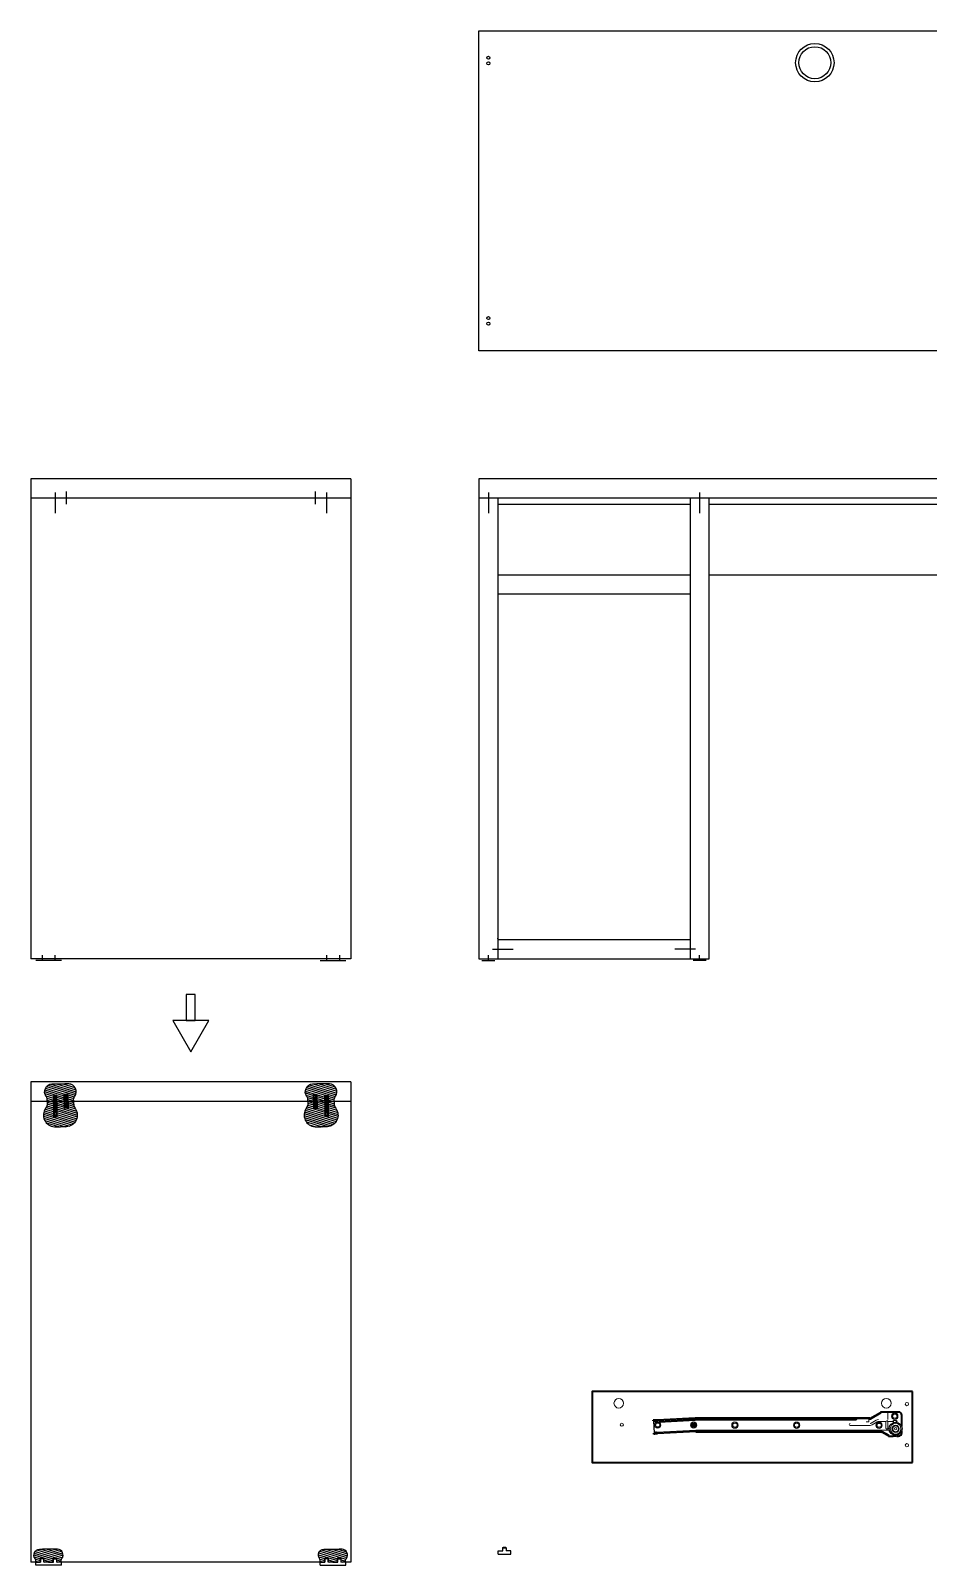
# Model space of a CAD drawing. Header units: centimetres. Extents: x 1543 to 3673, y 1148 to 2594.
# Drawn here: x 2081.6 to 2221.8, y 1370.7 to 1610.5 of the extents above; entities that cross this region are included whole.
import ezdxf

# ---------------------------------------------------------------- set-up
doc = ezdxf.new("R2010")
doc.units = ezdxf.units.CM
doc.linetypes.add('PDF_IMPORT', pattern=[1, 0.8, -0.2])
doc.layers.get('0').update_dxf_attribs({"color": 147})
doc.layers.add('connessioni', color=40, linetype='Continuous')
doc.layers.add('ferramenta', color=250, linetype='Continuous')

# ---------------------------------------------------------------- blocks, each defined once
blk = doc.blocks.new('scrivania vite 3')
at = {"layer": 'ferramenta'}
for p, q in [((-0.12, 1.52), (-0.12, 1.6)), ((-0.12, 1.6), (0.12, 1.6)), ((-0.12, 1.52), (0.12, 1.52)), ((-0.11, 0.45), (-0.11, 1.31)), ((-0.11, 1.31), (0.11, 1.31)), ((-0.11, 1.28), (-0.01, 1.28)), ((-0.09, 1.28), (-0.09, 0.45)), ((-0.07, 1.31), (-0.07, 1.52)), ((-0.01, 1.28), (-0.01, 0.45)), ((0.01, 1.28), (0.11, 1.28)), ((0.01, 1.28), (0.01, 0.45)), ((0.07, 1.31), (0.07, 1.52)), ((0.09, 1.28), (0.09, 0.45)), ((0.11, 0.45), (0.11, 1.31)), ((0.12, 1.52), (0.12, 1.6)), ((-0.11, 0.42), (-0.11, 0.45)), ((-0.11, 0.45), (0.11, 0.45)), ((-0.11, 0.42), (0.11, 0.42)), ((-0.1, 0.35), (-0.07, 0.37)), ((-0.1, 0.35), (-0.06, 0.34)), ((-0.1, 0.28), (-0.07, 0.3)), ((-0.1, 0.28), (-0.06, 0.28)), ((-0.1, 0.22), (-0.07, 0.24)), ((-0.1, 0.22), (-0.06, 0.22)), ((-0.1, 0.16), (-0.07, 0.18)), ((-0.1, 0.16), (-0.06, 0.16)), ((-0.1, 0.11), (-0.07, 0.13)), ((-0.1, 0.11), (-0.06, 0.1)), ((-0.1, 0.06), (-0.07, 0.07)), ((-0.1, 0.06), (-0.06, 0.05)), ((-0.07, 0.36), (-0.07, 0.42)), ((0.06, 0.39), (-0.07, 0.37)), ((-0.07, 0.3), (-0.07, 0.34)), ((0.06, 0.33), (-0.07, 0.3)), ((-0.07, 0.24), (-0.07, 0.28)), ((0.06, 0.26), (-0.07, 0.24)), ((-0.07, 0.18), (-0.07, 0.22)), ((0.06, 0.21), (-0.07, 0.18)), ((-0.07, 0.12), (-0.07, 0.16)), ((0.06, 0.15), (-0.07, 0.13)), ((-0.07, 0.07), (-0.07, 0.11)), ((0.06, 0.1), (-0.07, 0.07)), ((-0.07, 0.05), (-0.07, 0.02)), ((-0.07, 0.02), (0.07, 0.02)), ((0.06, 0.36), (-0.06, 0.34)), ((0.06, 0.3), (-0.06, 0.28)), ((0.06, 0.24), (-0.06, 0.22)), ((0.06, 0.18), (-0.06, 0.16)), ((0.06, 0.12), (-0.06, 0.1)), ((0.06, 0.07), (-0.06, 0.05)), ((0.1, 0.38), (0.06, 0.39)), ((0.1, 0.38), (0.06, 0.36)), ((0.1, 0.32), (0.06, 0.33)), ((0.1, 0.32), (0.06, 0.3)), ((0.1, 0.26), (0.06, 0.24)), ((0.1, 0.26), (0.06, 0.26)), ((0.1, 0.2), (0.06, 0.21)), ((0.1, 0.2), (0.06, 0.18)), ((0.1, 0.14), (0.06, 0.15)), ((0.1, 0.14), (0.06, 0.12)), ((0.1, 0.09), (0.06, 0.1)), ((0.1, 0.09), (0.06, 0.07)), ((0.07, 0.39), (0.07, 0.42)), ((0.07, 0.32), (0.07, 0.37)), ((0.07, 0.26), (0.07, 0.31)), ((0.07, 0.2), (0.07, 0.24)), ((0.07, 0.15), (0.07, 0.19)), ((0.07, 0.1), (0.07, 0.13)), ((0.07, 0.08), (0.07, 0.02)), ((0.11, 0.42), (0.11, 0.45))]:
    blk.add_line(p, q, dxfattribs=at)
blk.add_arc((0, 0.06), 0.0634, 217.3887, 322.6113, dxfattribs=at)

msp = doc.modelspace()

# ---------------------------------------------------------------- hatches: boundary and pattern name
at = {"transparency": 33554687}
h = msp.add_hatch(dxfattribs=at)
h.set_pattern_fill('ANSI31', color=256, scale=0.09, angle=118)
h.paths.add_polyline_path([(2088.53, 1442.12, -0.234081), (2088.32, 1443.23), (2087.41, 1443.23), (2087.41, 1442.16), (2086.83, 1442.16), (2086.83, 1443.23), (2085.64, 1443.23), (2085.64, 1440.83), (2085.13, 1440.83), (2085.13, 1443.23), (2084.12, 1443.23, -0.234081), (2083.91, 1442.12, 0.58781), (2085.28, 1439.24, 0.007755), (2086.22, 1439.23, 0.007749), (2087.16, 1439.24, 0.58781)])
h.paths.add_polyline_path([(2087.54, 1445.93, 0.007755), (2086.9, 1445.94), (2085.54, 1445.94, 0.007755), (2084.9, 1445.93, 0.58781), (2083.98, 1443.99, -0.234081), (2084.12, 1443.23), (2085.13, 1443.23), (2085.13, 1444.11), (2085.64, 1444.11), (2085.64, 1443.23), (2086.83, 1443.23), (2086.83, 1444.3), (2087.41, 1444.3), (2087.41, 1443.23), (2088.32, 1443.23, -0.234081), (2088.46, 1443.99, 0.58781)])
h.paths.add_polyline_path([(2128.26, 1445.93, 0.007755), (2127.62, 1445.94), (2126.26, 1445.94, 0.007755), (2125.62, 1445.93, 0.58781), (2124.7, 1443.99, -0.234081), (2124.84, 1443.23), (2125.75, 1443.23), (2125.75, 1444.3), (2126.34, 1444.3), (2126.34, 1443.23), (2127.53, 1443.23), (2127.53, 1444.11), (2128.04, 1444.11), (2128.04, 1443.23), (2129.04, 1443.23, -0.234081), (2129.18, 1443.99, 0.58781)])
h.paths.add_polyline_path([(2127.53, 1443.23), (2126.34, 1443.23), (2126.34, 1442.16), (2125.75, 1442.16), (2125.75, 1443.23), (2124.84, 1443.23, -0.234081), (2124.64, 1442.12, 0.58781), (2126, 1439.24, 0.007749), (2126.94, 1439.23, 0.007755), (2127.89, 1439.24, 0.58781), (2129.25, 1442.12, -0.234081), (2129.04, 1443.23), (2128.04, 1443.23), (2128.04, 1440.83), (2127.53, 1440.83)])
h.paths.add_polyline_path([(2283.53, 1442.12, -0.234081), (2283.32, 1443.23), (2282.41, 1443.23), (2282.41, 1442.16), (2281.83, 1442.16), (2281.83, 1443.23), (2280.64, 1443.23), (2280.64, 1440.83), (2280.13, 1440.83), (2280.13, 1443.23), (2279.12, 1443.23, -0.234081), (2278.91, 1442.12, 0.58781), (2280.28, 1439.24, 0.007755), (2281.22, 1439.23, 0.007749), (2282.16, 1439.24, 0.58781)])
h.paths.add_polyline_path([(2282.54, 1445.93, 0.007755), (2281.9, 1445.94), (2280.54, 1445.94, 0.007755), (2279.9, 1445.93, 0.58781), (2278.98, 1443.99, -0.234081), (2279.12, 1443.23), (2280.13, 1443.23), (2280.13, 1444.11), (2280.64, 1444.11), (2280.64, 1443.23), (2281.83, 1443.23), (2281.83, 1444.3), (2282.41, 1444.3), (2282.41, 1443.23), (2283.32, 1443.23, -0.234081), (2283.46, 1443.99, 0.58781)])
h.paths.add_polyline_path([(2323.26, 1445.93, 0.007755), (2322.62, 1445.94), (2321.26, 1445.94, 0.007755), (2320.62, 1445.93, 0.58781), (2319.7, 1443.99, -0.234081), (2319.84, 1443.23), (2320.75, 1443.23), (2320.75, 1444.3), (2321.34, 1444.3), (2321.34, 1443.23), (2322.53, 1443.23), (2322.53, 1444.11), (2323.04, 1444.11), (2323.04, 1443.23), (2324.04, 1443.23, -0.234081), (2324.18, 1443.99, 0.58781)])
h.paths.add_polyline_path([(2324.25, 1442.12, -0.234081), (2324.04, 1443.23), (2323.04, 1443.23), (2323.04, 1440.83), (2322.53, 1440.83), (2322.53, 1443.23), (2321.34, 1443.23), (2321.34, 1442.16), (2320.75, 1442.16), (2320.75, 1443.23), (2319.84, 1443.23, -0.234081), (2319.64, 1442.12, 0.58781), (2321, 1439.24, 0.007749), (2321.94, 1439.23, 0.007755), (2322.89, 1439.24, 0.58781)])
h.paths.add_polyline_path([(2282.92, 1423.23), (2281.06, 1423.23), (2281.06, 1422.45), (2281.2, 1422.31), (2281.2, 1422.23, 0.237985)])
h.paths.add_polyline_path([(2281.77, 1428.23, 0.007119), (2280.79, 1428.24, 0.007741), (2279.85, 1428.23, 0.659187), (2278.48, 1424.35, -0.234081), (2278.69, 1423.23), (2280.55, 1423.23), (2280.55, 1427.53), (2281.06, 1427.53), (2281.06, 1423.23), (2282.92, 1423.23, -0.234081), (2283.13, 1424.35, 0.659074)])
h.paths.add_polyline_path([(2280.55, 1423.23), (2278.69, 1423.23, 0.237985), (2280.41, 1422.23), (2280.41, 1422.31), (2280.55, 1422.45)])
h.paths.add_polyline_path([(2302.54, 1428.23, 0.007119), (2301.57, 1428.24, 0.007741), (2300.62, 1428.23, 0.659187), (2299.26, 1424.35, -0.234081), (2299.47, 1423.23), (2301.33, 1423.23), (2301.33, 1427.53), (2301.84, 1427.53), (2301.84, 1423.23), (2303.7, 1423.23, -0.234081), (2303.9, 1424.35, 0.659074)])
h.paths.add_polyline_path([(2303.7, 1423.23), (2301.84, 1423.23), (2301.84, 1422.45), (2301.98, 1422.31), (2301.98, 1422.23, 0.237985)])
h.paths.add_polyline_path([(2301.33, 1423.23), (2299.47, 1423.23, 0.237985), (2301.19, 1422.23), (2301.19, 1422.31), (2301.33, 1422.45)])
h.paths.add_polyline_path([(2322.1, 1427.53), (2322.61, 1427.53), (2322.61, 1423.23), (2324.47, 1423.23, -0.234081), (2324.68, 1424.35, 0.659074), (2323.32, 1428.23, 0.007119), (2322.34, 1428.24, 0.007741), (2321.4, 1428.23, 0.659187), (2320.04, 1424.35, -0.234081), (2320.24, 1423.23), (2322.1, 1423.23)])
h.paths.add_polyline_path([(2324.47, 1423.23), (2322.61, 1423.23), (2322.61, 1422.45), (2322.75, 1422.31), (2322.75, 1422.23, 0.237985)])
h.paths.add_polyline_path([(2322.1, 1423.23), (2320.24, 1423.23, 0.237985), (2321.96, 1422.23), (2321.96, 1422.31), (2322.1, 1422.45)])
h = msp.add_hatch(dxfattribs=at)
h.set_pattern_fill('ANSI31', color=256, scale=0.091, angle=118)
h.set_pattern_definition([(163, (-456.71658, -401.70277), (-0.084473495, -0.276300352), [])])
h.paths.add_polyline_path([(2085.79, 1373.23, 0.007755), (2085.32, 1373.23), (2083.42, 1373.23, 0.007755), (2082.94, 1373.23, 0.58781), (2082.26, 1371.79, -0.234081), (2082.37, 1371.23), (2083.09, 1371.23), (2083.09, 1371.83), (2083.64, 1371.83), (2083.64, 1371.23), (2085.09, 1371.23), (2085.09, 1371.83), (2085.64, 1371.83), (2085.64, 1371.23), (2086.37, 1371.23, -0.234081), (2086.47, 1371.79, 0.58781)])
h.paths.add_polyline_path([(2130.22, 1373.23, 0.007755), (2129.75, 1373.23), (2127.85, 1373.23, 0.007755), (2127.37, 1373.23, 0.58781), (2126.69, 1371.79, -0.234081), (2126.8, 1371.23), (2127.52, 1371.23), (2127.52, 1371.83), (2128.08, 1371.83), (2128.08, 1371.23), (2129.52, 1371.23), (2129.52, 1371.83), (2130.08, 1371.83), (2130.08, 1371.23), (2130.8, 1371.23, -0.234081), (2130.9, 1371.79, 0.58781)])

# ---------------------------------------------------------------- linework, layer by layer
for p, q in [((2151.58, 1610.48), (2256.58, 1610.48)), ((2151.58, 1560.48), (2151.58, 1610.48)), ((2256.58, 1560.48), (2151.58, 1560.48)), ((2131.58, 1540.48), (2081.58, 1540.48)), ((2081.58, 1540.48), (2081.58, 1465.48)), ((2131.58, 1540.48), (2131.58, 1465.48)), ((2256.58, 1540.48), (2151.58, 1540.48)), ((2151.58, 1540.48), (2151.58, 1465.48)), ((2081.58, 1537.48), (2131.58, 1537.48)), ((2151.58, 1537.48), (2256.58, 1537.48)), ((2154.58, 1537.48), (2154.58, 1465.48)), ((2184.58, 1537.48), (2184.58, 1465.48)), ((2187.58, 1465.48), (2187.58, 1537.48)), ((2154.58, 1536.48), (2184.58, 1536.48)), ((2187.58, 1536.48), (2253.58, 1536.48)), ((2154.58, 1525.48), (2184.58, 1525.48)), ((2187.58, 1525.48), (2253.58, 1525.48)), ((2154.58, 1522.48), (2184.58, 1522.48)), ((2154.58, 1468.48), (2184.58, 1468.48)), ((2131.58, 1465.48), (2081.58, 1465.48)), ((2151.58, 1465.48), (2154.58, 1465.48)), ((2154.58, 1465.48), (2184.58, 1465.48)), ((2184.58, 1465.48), (2187.58, 1465.48)), ((2131.58, 1446.23), (2081.58, 1446.23)), ((2081.58, 1446.23), (2081.58, 1371.23)), ((2131.58, 1446.23), (2131.58, 1371.23)), ((2085.64, 1443.23), (2085.64, 1444.11)), ((2086.83, 1443.23), (2086.83, 1444.3)), ((2087.41, 1444.3), (2086.83, 1444.3)), ((2087.41, 1443.23), (2087.41, 1444.3)), ((2081.58, 1443.23), (2085.13, 1443.23)), ((2085.64, 1443.23), (2086.83, 1443.23)), ((2087.41, 1443.23), (2125.75, 1443.23)), ((2127.53, 1443.23), (2126.34, 1443.23)), ((2128.04, 1443.23), (2131.58, 1443.23)), ((2131.58, 1371.23), (2130.08, 1371.23))]:
    msp.add_line(p, q)
for p, q in [((2085.54, 1445.94), (2086.9, 1445.94)), ((2127.62, 1445.94), (2126.26, 1445.94)), ((2125.75, 1443.23), (2125.75, 1444.3)), ((2125.75, 1444.3), (2126.34, 1444.3)), ((2126.34, 1443.23), (2126.34, 1444.3)), ((2127.53, 1443.23), (2127.53, 1444.11)), ((2085.13, 1443.23), (2085.13, 1440.83)), ((2085.64, 1443.23), (2085.64, 1440.83)), ((2086.83, 1443.23), (2086.83, 1442.16)), ((2087.41, 1442.16), (2086.83, 1442.16)), ((2087.41, 1443.23), (2087.41, 1442.16)), ((2125.75, 1443.23), (2125.75, 1442.16)), ((2125.75, 1442.16), (2126.34, 1442.16)), ((2126.34, 1443.23), (2126.34, 1442.16)), ((2127.53, 1443.23), (2127.53, 1440.83)), ((2128.04, 1443.23), (2128.04, 1440.83)), ((2083.09, 1371.23), (2083.09, 1371.83)), ((2083.09, 1371.83), (2083.64, 1371.83)), ((2085.32, 1373.23), (2083.42, 1373.23)), ((2083.64, 1371.23), (2083.64, 1371.83)), ((2085.09, 1371.23), (2085.09, 1371.83)), ((2085.64, 1371.83), (2085.09, 1371.83)), ((2085.64, 1371.23), (2085.64, 1371.83)), ((2127.52, 1371.23), (2127.52, 1371.83)), ((2127.52, 1371.83), (2128.08, 1371.83)), ((2127.85, 1373.23), (2129.75, 1373.23)), ((2128.08, 1371.23), (2128.08, 1371.83)), ((2129.52, 1371.23), (2129.52, 1371.83)), ((2130.08, 1371.83), (2129.52, 1371.83)), ((2130.08, 1371.23), (2130.08, 1371.83)), ((2083.09, 1371.23), (2081.58, 1371.23)), ((2085.09, 1371.23), (2083.64, 1371.23)), ((2127.52, 1371.23), (2085.64, 1371.23)), ((2129.52, 1371.23), (2128.08, 1371.23))]:
    msp.add_line(p, q, dxfattribs=at)
at = {"linetype": 'PDF_IMPORT', "transparency": 33554687}
for p, q in [((2085.64, 1444.11), (2085.13, 1444.11)), ((2085.13, 1444.11), (2085.13, 1443.23)), ((2127.53, 1444.11), (2128.04, 1444.11)), ((2128.04, 1444.11), (2128.04, 1443.23)), ((2085.13, 1440.83), (2085.64, 1440.83)), ((2128.04, 1440.83), (2127.53, 1440.83))]:
    msp.add_line(p, q, dxfattribs=at)
for points in [[(2105.89, 1455.82), (2107.27, 1455.82), (2107.27, 1459.92), (2105.89, 1459.92)], [(2106.58, 1450.95), (2109.39, 1455.82), (2103.77, 1455.82)]]:
    msp.add_lwpolyline(points, close=True)
at = {"transparency": 33554687}
for points in [[(2084.12, 1443.23, 0.234081), (2083.98, 1443.99, -0.58781), (2084.9, 1445.93, -0.007755), (2085.54, 1445.94, -0.054823)], [(2088.32, 1443.23, -0.234081), (2088.46, 1443.99, 0.58781), (2087.54, 1445.93, 0.007755), (2086.9, 1445.94, 0.054823)], [(2124.84, 1443.23, 0.234081), (2124.7, 1443.99, -0.58781), (2125.62, 1445.93, -0.007755), (2126.26, 1445.94, -0.054823)], [(2129.04, 1443.23, -0.234081), (2129.18, 1443.99, 0.58781), (2128.26, 1445.93, 0.007755), (2127.62, 1445.94, 0.054823)], [(2084.12, 1443.23, -0.234081), (2083.91, 1442.12, 0.58781), (2085.28, 1439.24, 0.007755), (2086.22, 1439.23, 0.054823)], [(2088.32, 1443.23, 0.234081), (2088.53, 1442.12, -0.58781), (2087.16, 1439.24, -0.007749), (2086.22, 1439.23, -0.054823)], [(2124.84, 1443.23, -0.234081), (2124.64, 1442.12, 0.58781), (2126, 1439.24, 0.007749), (2126.94, 1439.23, 0.054823)], [(2129.04, 1443.23, 0.234081), (2129.25, 1442.12, -0.58781), (2127.89, 1439.24, -0.007755), (2126.94, 1439.23, -0.054823)], [(2082.37, 1371.23, 0.234081), (2082.26, 1371.79, -0.58781), (2082.94, 1373.23, -0.007755), (2083.42, 1373.23, -0.054823)], [(2086.37, 1371.23, -0.234081), (2086.47, 1371.79, 0.58781), (2085.79, 1373.23, 0.007755), (2085.32, 1373.23, 0.054823)], [(2126.8, 1371.23, 0.234081), (2126.69, 1371.79, -0.58781), (2127.37, 1373.23, -0.007755), (2127.85, 1373.23, -0.054823)], [(2130.8, 1371.23, -0.234081), (2130.9, 1371.79, 0.58781), (2130.22, 1373.23, 0.007755), (2129.75, 1373.23, 0.054823)]]:
    msp.add_lwpolyline(points, format="xyb", dxfattribs=at)
at = {"lineweight": 35, "transparency": 33554687}
for points in [[(2219.36, 1397.87), (2169.31, 1397.87), (2169.31, 1386.8), (2219.36, 1386.8)], [(2219.36, 1386.8), (2219.36, 1386.8), (2219.36, 1397.87), (2219.36, 1397.87)]]:
    msp.add_lwpolyline(points, dxfattribs=at)
for radius in [3, 2.5]:
    msp.add_circle((2204.08, 1605.48), radius)
at = {"lineweight": 18, "transparency": 33554687}
for centre, radius in [((2173.44, 1396.03), 0.741), ((2215.25, 1396.03), 0.741), ((2218.46, 1395.9), 0.252), ((2173.93, 1392.69), 0.252), ((2218.46, 1389.48), 0.253)]:
    msp.add_circle(centre, radius, dxfattribs=at)
msp.add_point((2154.58, 1468.64))
at = {"layer": 'connessioni', "transparency": 33554687}
for p, q in [((2085.38, 1538.32), (2085.38, 1535.12)), ((2087.12, 1538.49), (2087.12, 1536.52)), ((2126.04, 1538.49), (2126.04, 1536.52)), ((2127.78, 1538.32), (2127.78, 1535.12)), ((2153.08, 1538.32), (2153.08, 1535.12)), ((2186.08, 1538.32), (2186.08, 1535.12)), ((2086.37, 1465.21), (2082.37, 1465.21)), ((2083.37, 1466.04), (2083.37, 1465.21)), ((2085.37, 1466.04), (2085.37, 1465.21)), ((2126.8, 1465.21), (2130.8, 1465.21)), ((2127.8, 1466.04), (2127.8, 1465.21)), ((2129.8, 1466.04), (2129.8, 1465.21)), ((2152.08, 1465.21), (2154.08, 1465.21)), ((2153.08, 1465.21), (2153.08, 1466.04)), ((2153.74, 1466.98), (2156.94, 1466.98)), ((2185.43, 1466.98), (2182.22, 1466.98)), ((2187.08, 1465.21), (2185.08, 1465.21)), ((2186.08, 1465.21), (2186.08, 1466.04))]:
    msp.add_line(p, q, dxfattribs=at)
for centre, radius in [((2153.08, 1606.25), 0.234), ((2153.08, 1605.38), 0.236), ((2153.08, 1565.57), 0.236), ((2153.08, 1564.7), 0.234)]:
    msp.add_circle(centre, radius, dxfattribs=at)
at = {"layer": 'ferramenta'}
for p, q in [((2086.95, 1444.24), (2086.88, 1444.14)), ((2086.88, 1442.33), (2086.88, 1444.14)), ((2086.88, 1444.14), (2087.36, 1444.14)), ((2087.13, 1442.33), (2086.88, 1443.81)), ((2086.95, 1444.24), (2087.29, 1444.24)), ((2086.99, 1444.14), (2087.29, 1442.33)), ((2087.14, 1444.14), (2087.36, 1442.87)), ((2087.29, 1444.24), (2087.36, 1444.14)), ((2087.36, 1442.33), (2087.36, 1444.14)), ((2086.88, 1442.87), (2086.97, 1442.33)), ((2086.88, 1442.33), (2087.36, 1442.33)), ((2086.96, 1442.28), (2086.88, 1442.33)), ((2086.96, 1442.28), (2087.28, 1442.28)), ((2087.28, 1442.28), (2087.36, 1442.33))]:
    msp.add_line(p, q, dxfattribs=at)
at = {"layer": 'ferramenta', "transparency": 33554687}
for p, q in [((2125.87, 1444.24), (2125.81, 1444.14)), ((2126.02, 1444.14), (2125.81, 1442.87)), ((2125.81, 1442.33), (2125.81, 1444.14)), ((2126.28, 1444.14), (2125.81, 1444.14)), ((2126.21, 1444.24), (2125.87, 1444.24)), ((2126.18, 1444.14), (2125.88, 1442.33)), ((2126.03, 1442.33), (2126.28, 1443.81)), ((2126.21, 1444.24), (2126.28, 1444.14)), ((2126.28, 1442.33), (2126.28, 1444.14)), ((2126.28, 1442.33), (2125.81, 1442.33)), ((2125.88, 1442.28), (2125.81, 1442.33)), ((2126.21, 1442.28), (2125.88, 1442.28)), ((2126.28, 1442.87), (2126.19, 1442.33)), ((2126.21, 1442.28), (2126.28, 1442.33)), ((2179.02, 1391.35), (2178.93, 1393.29)), ((2179.74, 1393.26), (2179.75, 1393.44)), ((2212.67, 1393.71), (2214.32, 1394.64)), ((2216.31, 1393.18), (2216.38, 1393.33)), ((2216.82, 1393.33), (2216.87, 1393.18)), ((2184.97, 1392.74), (2185.05, 1392.82)), ((2184.97, 1392.74), (2185.14, 1392.65)), ((2184.97, 1392.5), (2185.07, 1392.59)), ((2184.97, 1392.5), (2185.14, 1392.59)), ((2184.97, 1392.5), (2185.05, 1392.43)), ((2185.07, 1392.65), (2184.98, 1392.74)), ((2185.05, 1392.82), (2185.14, 1392.73)), ((2185.05, 1392.82), (2185.14, 1392.65)), ((2185.05, 1392.43), (2185.14, 1392.59)), ((2185.05, 1392.43), (2185.14, 1392.52)), ((2185.07, 1392.65), (2185.27, 1392.65)), ((2185.07, 1392.59), (2185.27, 1392.59)), ((2185.14, 1392.73), (2185.14, 1392.52)), ((2185.2, 1392.73), (2185.29, 1392.82)), ((2185.29, 1392.82), (2185.2, 1392.65)), ((2185.36, 1392.74), (2185.2, 1392.65)), ((2185.2, 1392.73), (2185.2, 1392.52)), ((2185.29, 1392.43), (2185.2, 1392.59)), ((2185.36, 1392.5), (2185.2, 1392.59)), ((2185.29, 1392.43), (2185.2, 1392.52)), ((2185.36, 1392.74), (2185.27, 1392.65)), ((2185.36, 1392.5), (2185.27, 1392.59)), ((2185.29, 1392.82), (2185.36, 1392.74)), ((2185.36, 1392.5), (2185.29, 1392.43)), ((2214.51, 1391.51), (2215.57, 1390.92)), ((2083.22, 1371.8), (2083.12, 1371.72)), ((2083.62, 1371.72), (2083.12, 1371.72)), ((2083.12, 1371.72), (2083.12, 1371.22)), ((2083.52, 1371.8), (2083.22, 1371.8)), ((2083.52, 1371.8), (2083.62, 1371.72)), ((2083.62, 1371.22), (2083.62, 1371.72)), ((2085.22, 1371.8), (2085.12, 1371.72)), ((2085.12, 1371.22), (2085.12, 1371.72)), ((2085.12, 1371.72), (2085.62, 1371.72)), ((2085.22, 1371.8), (2085.52, 1371.8)), ((2085.52, 1371.8), (2085.62, 1371.72)), ((2085.62, 1371.72), (2085.62, 1371.22)), ((2127.65, 1371.8), (2127.55, 1371.72)), ((2128.05, 1371.72), (2127.55, 1371.72)), ((2127.55, 1371.72), (2127.55, 1371.22)), ((2127.95, 1371.8), (2127.65, 1371.8)), ((2127.95, 1371.8), (2128.05, 1371.72)), ((2128.05, 1371.22), (2128.05, 1371.72)), ((2129.65, 1371.8), (2129.55, 1371.72)), ((2129.55, 1371.22), (2129.55, 1371.72)), ((2129.55, 1371.72), (2130.05, 1371.72)), ((2129.65, 1371.8), (2129.95, 1371.8)), ((2129.95, 1371.8), (2130.05, 1371.72)), ((2130.05, 1371.72), (2130.05, 1371.22)), ((2154.59, 1372.46), (2154.59, 1372.96)), ((2154.59, 1372.96), (2155.34, 1372.96)), ((2154.59, 1372.46), (2156.59, 1372.46)), ((2155.44, 1373.54), (2155.34, 1373.46)), ((2155.34, 1372.96), (2155.34, 1373.46)), ((2155.34, 1373.46), (2155.84, 1373.46)), ((2155.44, 1373.54), (2155.74, 1373.54)), ((2155.74, 1373.54), (2155.84, 1373.46)), ((2155.84, 1373.46), (2155.84, 1372.96)), ((2156.59, 1372.96), (2155.84, 1372.96)), ((2156.59, 1372.46), (2156.59, 1372.96)), ((2082.37, 1371.22), (2083.12, 1371.22)), ((2082.37, 1370.72), (2082.37, 1371.22)), ((2086.37, 1370.72), (2082.37, 1370.72)), ((2084.37, 1371.22), (2083.62, 1371.22)), ((2084.37, 1371.22), (2085.12, 1371.22)), ((2086.37, 1371.22), (2085.62, 1371.22)), ((2086.37, 1370.72), (2086.37, 1371.22)), ((2126.8, 1370.72), (2126.8, 1371.22)), ((2126.8, 1371.22), (2127.55, 1371.22)), ((2126.8, 1370.72), (2130.8, 1370.72)), ((2128.8, 1371.22), (2128.05, 1371.22)), ((2128.8, 1371.22), (2129.55, 1371.22)), ((2130.8, 1371.22), (2130.05, 1371.22)), ((2130.8, 1370.72), (2130.8, 1371.22))]:
    msp.add_line(p, q, dxfattribs=at)
at = {"layer": 'ferramenta', "lineweight": 18, "transparency": 33554687}
for p, q in [((2179.5, 1393.42), (2179.36, 1393.26)), ((2179.51, 1391.25), (2179.35, 1391.4))]:
    msp.add_line(p, q, dxfattribs=at)
at = {"layer": 'ferramenta', "lineweight": 35, "transparency": 33554687}
for points in [[(2179.08, 1393.4), (2178.84, 1393.39)], [(2178.84, 1393.28), (2178.84, 1393.39)], [(2179.49, 1393.4), (2179.1, 1393.38)], [(2185.41, 1393.73), (2179.5, 1393.42)], [(2185.41, 1393.39), (2179.75, 1393.1)], [(2214.35, 1394.66), (2214.32, 1394.64)], [(2179.02, 1391.34), (2178.94, 1391.34)], [(2178.94, 1391.22), (2178.94, 1391.34)], [(2179.08, 1391.23), (2178.94, 1391.22)], [(2179.49, 1391.27), (2179.1, 1391.26)], [(2185.51, 1391.56), (2214.46, 1391.53)], [(2215.57, 1390.92), (2216.31, 1390.92)], [(2216.8, 1390.92), (2216.4, 1390.92), (2216.31, 1390.92)]]:
    msp.add_lwpolyline(points, dxfattribs=at)
at = {"layer": 'ferramenta', "lineweight": 18, "transparency": 33554687}
for points in [[(2179.57, 1393.32), (2179.45, 1393.18, -0.414397), (2179.16, 1393.16), (2179.02, 1393.29), (2178.84, 1393.28)], [(2212.62, 1393.48), (2212.53, 1393.48, -0.003231), (2212.53, 1393.48)], [(2215.32, 1391.98, 0.01988), (2215.18, 1392.1), (2215.18, 1393.18), (2214.01, 1393.18)], [(2215.18, 1393.18, 0.009062), (2215.34, 1393.34, -0.015477), (2215.49, 1393.18), (2215.49, 1392.1), (2215.64, 1392.1)], [(2212.7, 1392.58), (2209.62, 1392.58, -0.999696), (2209.62, 1392.89)], [(2215.36, 1391.98), (2215.32, 1391.98), (2215.36, 1391.98, 0.005457), (2215.49, 1392.1)]]:
    msp.add_lwpolyline(points, format="xyb", dxfattribs=at)
for points in [[(2179.08, 1393.4), (2179.24, 1393.25)], [(2179.74, 1393.33), (2179.57, 1393.32)], [(2185.41, 1393.55), (2179.74, 1393.26)], [(2179.75, 1393.1), (2179.74, 1393.26)], [(2210.63, 1393.53), (2185.41, 1393.55)], [(2185.41, 1393.39), (2210.47, 1393.37)], [(2210.47, 1393.37), (2210.63, 1393.53), (2210.68, 1393.59)], [(2210.68, 1393.59), (2212.11, 1393.58)], [(2212.11, 1393.58), (2212.15, 1393.58), (2212.19, 1393.58)], [(2212.52, 1393.15), (2212.52, 1393.15), (2212.12, 1393.15)], [(2212.19, 1393.58), (2212.7, 1393.58)], [(2212.53, 1393.48), (2212.52, 1393.15), (2212.52, 1393.15)], [(2214.37, 1394.56), (2212.7, 1393.58)], [(2212.77, 1393.52), (2214.42, 1394.47), (2214.32, 1394.64)], [(2213.68, 1393.4), (2212.87, 1392.93)], [(2213.84, 1393.13), (2213.02, 1392.67)], [(2215.49, 1393.49), (2215.49, 1394.66)], [(2215.49, 1393.18), (2216.31, 1393.18)], [(2216.31, 1392.99), (2216.31, 1393.18)], [(2216.39, 1393.01), (2216.38, 1393.33)], [(2216.81, 1393.05), (2216.82, 1393.33), (2216.38, 1393.33)], [(2216.87, 1393.18), (2216.87, 1393.04)], [(2179.23, 1391.4), (2179.08, 1391.23)], [(2215.66, 1391.81), (2185.51, 1391.83), (2179.4, 1391.52)], [(2185.51, 1391.56), (2179.51, 1391.25)], [(2214.46, 1391.53), (2214.46, 1391.53)], [(2214.63, 1391.62), (2215.6, 1391.06)], [(2216.87, 1390.92), (2216.8, 1390.92)]]:
    msp.add_lwpolyline(points, dxfattribs=at)
at = {"layer": 'ferramenta', "lineweight": 35, "transparency": 33554687}
for points in [[(2212.67, 1393.71, 0.001247), (2210.61, 1393.71), (2185.41, 1393.73)], [(2217.65, 1392.43), (2217.65, 1394.16, 0.413929), (2217.15, 1394.66), (2215.49, 1394.66, 0.017346), (2215.18, 1394.66), (2214.35, 1394.66)], [(2216.87, 1390.92), (2217.14, 1390.92, 0.414016), (2217.65, 1391.42), (2217.65, 1391.66)]]:
    msp.add_lwpolyline(points, format="xyb", dxfattribs=at)
at = {"layer": 'ferramenta', "lineweight": 25, "transparency": 33554687}
msp.add_lwpolyline([(2185.51, 1391.67), (2179.57, 1391.37), (2179.43, 1391.49, 0.414418), (2179.14, 1391.48), (2179.02, 1391.34)], format="xyb", dxfattribs=at)
for points in [[(2185.51, 1391.67), (2214.53, 1391.65)], [(2214.61, 1391.69), (2215.63, 1391.1)], [(2215.53, 1390.94), (2215.63, 1391.1)]]:
    msp.add_lwpolyline(points, dxfattribs=at)
at = {"layer": 'ferramenta', "lineweight": 18, "transparency": 33554687}
for centre, radius in [((2179.53, 1392.63), 0.496), ((2185.16, 1392.63), 0.496), ((2191.59, 1392.62), 0.496), ((2201.24, 1392.61), 0.496), ((2214.11, 1392.61), 0.496), ((2216.57, 1394.01), 0.496), ((2216.7, 1392.05), 0.836), ((2216.7, 1392.05), 0.569), ((2216.7, 1392.05), 0.455), ((2216.7, 1392.05), 0.182)]:
    msp.add_circle(centre, radius, dxfattribs=at)
at = {"layer": 'ferramenta', "transparency": 33554687}
for centre, radius in [((2216.7, 1392.05), 1.02), ((2216.58, 1394.01), 0.351), ((2179.54, 1392.63), 0.351), ((2185.17, 1392.62), 0.351), ((2185.17, 1392.62), 0.313), ((2191.6, 1392.62), 0.351), ((2201.25, 1392.61), 0.351), ((2214.12, 1392.6), 0.351)]:
    msp.add_circle(centre, radius, dxfattribs=at)
at = {"layer": 'ferramenta', "lineweight": 18, "transparency": 33554687}
for centre, radius, start, end in [((2179.3, 1393.31), 0.0806, 227.8201, 317.936), ((2179.29, 1391.34), 0.0809, 47.8259, 137.8422), ((2215.5, 1391.18), 1.04, 149.9461, 153.0243)]:
    msp.add_arc(centre, radius, start, end, dxfattribs=at)
at = {"layer": 'ferramenta', "transparency": 33554687}
for start, end in [(163.7009, 196.2991), (73.5376, 106.1359), (253.8641, 286.4624), (343.7009, 16.2991)]:
    msp.add_arc((2185.17, 1392.62), 0.108, start, end, dxfattribs=at)
at = {"layer": 'ferramenta', "lineweight": 18, "transparency": 33554687}
for points in [[(2212.62, 1393.48), (2212.66, 1393.47), (2212.73, 1393.49), (2212.77, 1393.52)], [(2214.01, 1393.49), (2213.92, 1393.49), (2213.76, 1393.45), (2213.68, 1393.4)], [(2214.01, 1393.18), (2213.96, 1393.18), (2213.88, 1393.16), (2213.84, 1393.13)], [(2212.7, 1392.88), (2212.75, 1392.88), (2212.83, 1392.9), (2212.87, 1392.93)], [(2212.7, 1392.58), (2212.79, 1392.57), (2212.94, 1392.61), (2213.02, 1392.67)], [(2214.51, 1391.51), (2214.5, 1391.52), (2214.48, 1391.53), (2214.46, 1391.53)], [(2214.61, 1391.64), (2214.59, 1391.65), (2214.55, 1391.65), (2214.53, 1391.65)], [(2214.63, 1391.62), (2214.63, 1391.63), (2214.62, 1391.63), (2214.61, 1391.64)]]:
    msp.add_open_spline(points, degree=3, dxfattribs=at)
at = {"layer": 'ferramenta', "transparency": 33554687}
for p in [(2083.62, 1371.72), (2085.12, 1371.72), (2128.05, 1371.72), (2129.55, 1371.72), (2155.34, 1373.46)]:
    msp.add_point(p, dxfattribs=at)

# ---------------------------------------------------------------- block references
at = {"layer": 'ferramenta', "xscale": 2, "yscale": 2, "zscale": 2, "rotation": 180}
msp.add_blockref('scrivania vite 3', (2085.38, 1444.08), dxfattribs=at)
at = {"layer": 'ferramenta', "transparency": 33554687, "xscale": -2, "yscale": 2, "zscale": 2, "rotation": 180}
msp.add_blockref('scrivania vite 3', (2127.78, 1444.08), dxfattribs=at)

doc.saveas('drawing.dxf')
